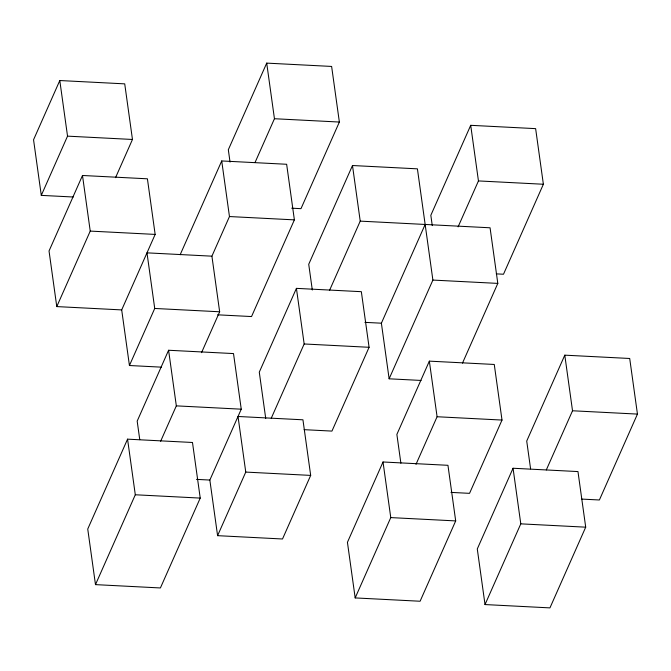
<?xml version="1.0" encoding="UTF-8"?>
<svg xmlns="http://www.w3.org/2000/svg" width="671" height="671" viewBox="0 0 671 671"><rect width="100%" height="100%" fill="white"/><g stroke="black" fill="none" stroke-linecap="round" stroke-linejoin="round"><path stroke-width="1.01" d="M115.529 177.681L132.464 139.467L124.722 83.858L59.794 80.537L33.55 139.769L41.292 195.378L73.24 197.006M41.292 195.378L67.536 136.146L59.794 80.537M82.491 175.483L49.033 250.979L56.775 306.588L121.694 309.91L155.152 234.414L147.41 178.805L82.491 175.483L90.233 231.092L56.775 306.588M161.384 367.154L129.436 365.519L154.724 308.459L146.983 252.85L211.91 256.171L229.465 216.548L221.724 160.948L286.643 164.269L294.384 219.87L251.541 316.553L217.538 314.816M180.155 254.754L221.724 160.948M291.709 208.186L300.985 208.664L339.367 122.047L331.625 66.437L266.706 63.116L228.325 149.734L230.044 162.088M127.557 439.161L87.742 529.025L95.483 584.626L160.403 587.955L200.226 498.092L192.485 442.483L127.557 439.161L135.299 494.77L95.483 584.626M217.589 535.668L245.762 472.082L238.02 416.481L302.94 419.803L310.681 475.403L282.508 538.989L217.589 535.668L209.847 480.059L241.25 409.184L233.508 353.575L168.589 350.254L137.178 421.128L139.761 439.664M255.039 162.508L274.447 118.725L266.706 63.116M160.621 441.3L176.33 405.863L168.589 350.254M201.526 352.678L219.652 311.78L211.91 256.171M304.122 429.666L331.952 431.092L369.084 347.293L361.342 291.684L296.423 288.362L259.283 372.162L265.733 418.503M421.078 380.44L389.13 378.805L432.887 280.075L417.412 168.84L352.485 165.519L308.727 264.273L312.309 290.015M271.243 418.251L304.164 343.971L296.423 288.362M329.511 290.442L360.226 221.128L352.485 165.519M389.13 378.805L381.388 323.196L425.154 224.45M496.28 273.869L503.493 274.238L543.376 184.248L535.634 128.639L470.707 125.318L430.832 215.307L432.267 225.599M458.092 226.873L478.448 180.927L470.707 125.318M383.024 461.983L347.435 542.311L355.177 597.92L420.096 601.241L455.693 520.914L447.951 465.305L383.024 461.983L390.765 517.593L355.177 597.92M450.987 492.397L469.541 493.344L502.009 420.063L494.267 364.462L429.348 361.141L396.871 434.414L400.889 463.25M416.003 464.324L437.089 416.741L429.348 361.141M462.47 363.145L497.807 283.397L490.065 227.788L360.226 221.128M513.047 468.249L477.282 548.953L485.024 604.563L549.943 607.884L585.708 527.171L577.966 471.57L513.047 468.249L520.788 523.85L485.024 604.563M581.866 499.09L599.388 499.987L637.45 414.091L629.708 358.482L564.789 355.16L526.718 441.057L530.593 468.861M546.303 469.943L572.522 410.769L564.789 355.16M274.447 118.725L339.367 122.047M67.536 136.146L132.464 139.467M478.448 180.927L543.376 184.248M229.465 216.548L294.384 219.87M90.233 231.092L155.152 234.414M432.887 280.075L497.807 283.397M154.724 308.459L219.652 311.78M364.907 322.357L381.388 323.196M304.164 343.971L369.084 347.293M572.522 410.769L637.45 414.091M437.089 416.741L502.009 420.063M176.33 405.863L241.25 409.184M245.762 472.082L310.681 475.403M196.444 479.371L209.847 480.059M135.299 494.77L200.226 498.092M520.788 523.85L585.708 527.171M390.765 517.593L455.693 520.914M121.694 309.91L129.436 365.519"/></g></svg>
